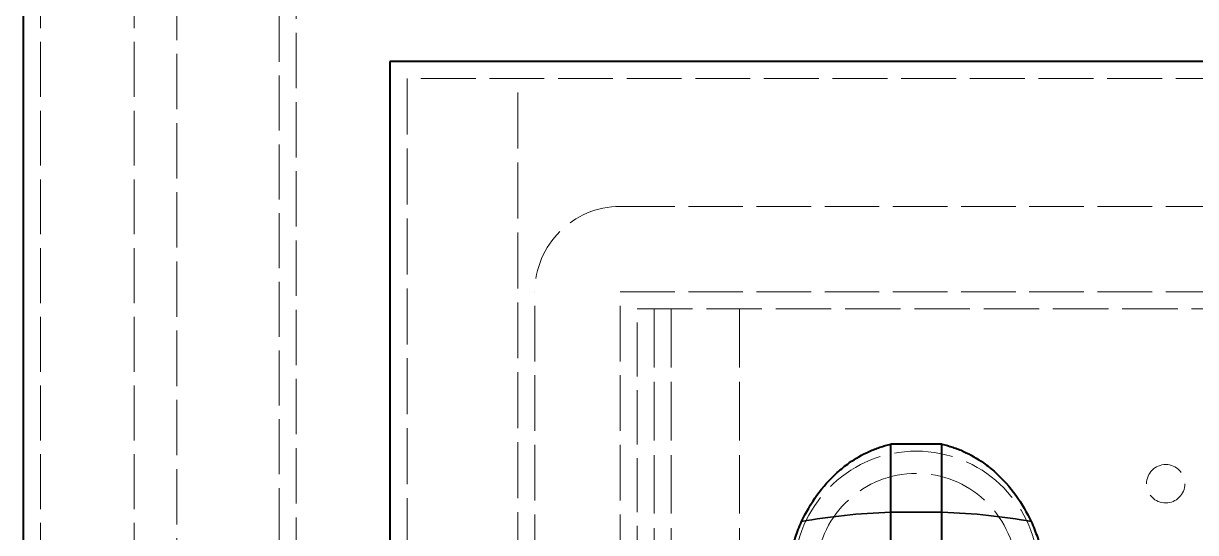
# Model space of a CAD drawing. Header units: millimetres. Extents: x 0 to 2523, y 0 to 1782.
# Drawn here: x 765.6 to 903.1, y 946.8 to 1006.4 of the extents above; entities that cross this region are included whole.
import ezdxf

# ---------------------------------------------------------------- set-up
doc = ezdxf.new("R2010")
doc.units = ezdxf.units.MM
doc.header["$LTSCALE"] = 3
doc.linetypes.add('DASHED', pattern=[0.2067, 0.1654, -0.0413])
for name, color, linetype, lineweight in [('가려진 것(ISO)', 2, 'DASHED', 18), ('가려진 좁은 것(ISO)', 2, 'DASHED', 18), ('가시적인 것(ISO)', 3, 'Continuous', 40), ('가시적인 좁은 것(ISO)', 3, 'Continuous', 35)]:
    doc.layers.add(name, color=color, linetype=linetype, lineweight=lineweight)

msp = doc.modelspace()

# ---------------------------------------------------------------- linework, layer by layer
at = {"layer": '가려진 것(ISO)', "ltscale": 12.982798}
for p, q in [((767.5837, 546.9732), (767.5837, 1182.9732)), ((778.5837, 546.9732), (778.5837, 1182.9732))]:
    msp.add_line(p, q, dxfattribs=at)
at = {"layer": '가려진 것(ISO)', "ltscale": 13.080328}
msp.add_line((783.5837, 1156.9732), (783.5837, 572.9732), dxfattribs=at)
at = {"layer": '가려진 것(ISO)', "ltscale": 12.990736}
msp.add_line((795.5837, 574.9732), (795.5837, 1154.9732), dxfattribs=at)
at = {"layer": '가려진 것(ISO)', "ltscale": 13.082851}
msp.add_line((797.5837, 576.9732), (797.5837, 1152.9732), dxfattribs=at)
at = {"layer": '가려진 것(ISO)', "ltscale": 13.223674}
for p, q in [((810.5837, 999.9732), (810.5837, 794.9732)), ((823.5837, 794.9732), (823.5837, 999.9732))]:
    msp.add_line(p, q, dxfattribs=at)
at = {"layer": '가려진 것(ISO)', "ltscale": 12.986021}
msp.add_line((1116.5837, 999.9732), (810.5837, 999.9732), dxfattribs=at)
at = {"layer": '가려진 것(ISO)', "ltscale": 12.901145}
for p, q in [((835.5837, 984.9732), (1091.5837, 984.9732)), ((835.5837, 974.9732), (1091.5837, 974.9732))]:
    msp.add_line(p, q, dxfattribs=at)
at = {"layer": '가려진 것(ISO)', "ltscale": 13.155773}
for p, q in [((825.5837, 819.9732), (825.5837, 974.9732)), ((835.5837, 819.9732), (835.5837, 974.9732))]:
    msp.add_line(p, q, dxfattribs=at)
at = {"layer": '가려진 것(ISO)', "ltscale": 12.816269}
msp.add_line((837.5837, 821.9732), (837.5837, 972.9732), dxfattribs=at)
at = {"layer": '가려진 것(ISO)', "ltscale": 13.109228}
msp.add_line((837.5837, 972.9732), (1089.5837, 972.9732), dxfattribs=at)
at = {"layer": '가려진 것(ISO)', "ltscale": 13.822656}
for p, q in [((839.5837, 972.9732), (839.5837, 912.9732)), ((849.5837, 972.9732), (849.5837, 912.9732))]:
    msp.add_line(p, q, dxfattribs=at)
at = {"layer": '가려진 것(ISO)', "ltscale": 11.399102}
msp.add_circle((899.5837, 952.4732), 2.25, dxfattribs=at)
at = {"layer": '가려진 것(ISO)', "ltscale": 12.665669}
msp.add_arc((835.5837, 974.9732), 10, 90, 180, dxfattribs=at)
at = {"layer": '가려진 것(ISO)', "ltscale": 13.887634}
msp.add_arc((870.3337, 941.9346), 14.3563, 4.077049, 175.922951, dxfattribs=at)
at = {"layer": '가려진 것(ISO)', "ltscale": 14.144746}
msp.add_arc((870.3337, 941.9346), 11.7563, 4.505593, 175.494407, dxfattribs=at)
at = {"layer": '가려진 좁은 것(ISO)', "ltscale": 13.822656}
msp.add_line((841.5837, 972.9732), (841.5837, 912.9732), dxfattribs=at)
at = {"layer": '가시적인 것(ISO)'}
for p, q in [((765.5837, 544.9732), (765.5837, 1184.9732)), ((1118.5837, 1001.9732), (808.5837, 1001.9732)), ((808.5837, 1001.9732), (808.5837, 792.9732)), ((873.3337, 957.1242), (867.3337, 957.1242)), ((867.3337, 949.1418), (867.3337, 957.1242)), ((873.3337, 949.1418), (873.3337, 957.1242)), ((867.3337, 942.5932), (867.3337, 949.1418)), ((873.3337, 942.5932), (873.3337, 949.1418))]:
    msp.add_line(p, q, dxfattribs=at)
for points, knots in [([(856.8702, 948.0381), (857.3737, 949.1225), (857.974, 950.1621), (859.373, 952.103), (860.1696, 953.001), (861.505, 954.199), (861.9727, 954.5729), (863.1951, 955.4344), (863.9738, 955.8842), (865.1996, 956.442), (865.6163, 956.6079), (866.4654, 956.8981), (866.8971, 957.0222), (867.3337, 957.1242)], [-1.4373876, -1.4373876, -1.4373876, -1.4373876, -1.07799796, -1.07799796, -0.71829101, -0.71829101, -0.53864198, -0.53864198, -0.26919777, -0.26919777, -0.13451784, -0.13451784, -0.000001, -0.000001, -0.000001, -0.000001]), ([(873.3337, 957.1242), (873.7704, 957.0222), (874.202, 956.8981), (875.0512, 956.6079), (875.4679, 956.442), (876.6936, 955.8842), (877.4724, 955.4344), (878.6947, 954.5729), (879.1625, 954.199), (880.4979, 953.001), (881.2945, 952.103), (882.6935, 950.1621), (883.2938, 949.1225), (883.7973, 948.0381)], [-1.43451955, -1.43451955, -1.43451955, -1.43451955, -1.30026929, -1.30026929, -1.16585639, -1.16585639, -0.89694514, -0.89694514, -0.71765182, -0.71765182, -0.35866508, -0.35866508, -0.000001, -0.000001, -0.000001, -0.000001]), ([(855.1963, 940.3379), (855.1963, 941.6608), (855.3356, 942.9852), (855.7542, 944.9263), (855.9287, 945.5657), (856.3473, 946.8214), (856.5916, 947.4379), (856.8702, 948.0381)], [-0.794182825, -0.794182825, -0.794182825, -0.794182825, -0.397060479, -0.397060479, -0.1985164, -0.1985164, -0.000001, -0.000001, -0.000001, -0.000001]), ([(883.7973, 948.0381), (884.0759, 947.4379), (884.3202, 946.8214), (884.7388, 945.5657), (884.9133, 944.9263), (885.3319, 942.9852), (885.4712, 941.6608), (885.4712, 940.3379)], [-0.79365146, -0.79365146, -0.79365146, -0.79365146, -0.595268882, -0.595268882, -0.396857642, -0.396857642, -0.000001, -0.000001, -0.000001, -0.000001])]:
    msp.add_open_spline(points, degree=3, knots=knots, dxfattribs=at)
at = {"layer": '가시적인 좁은 것(ISO)'}
msp.add_line((873.3337, 949.1418), (867.3337, 949.1418), dxfattribs=at)
for start_param, end_param in [(4.83224529, 5.2788024), (4.14597556, 4.59253267)]:
    msp.add_ellipse((870.3337, 941.7875), major_axis=(-25.09, 0), ratio=0.29523422, start_param=start_param, end_param=end_param, dxfattribs=at)

doc.saveas('drawing.dxf')
